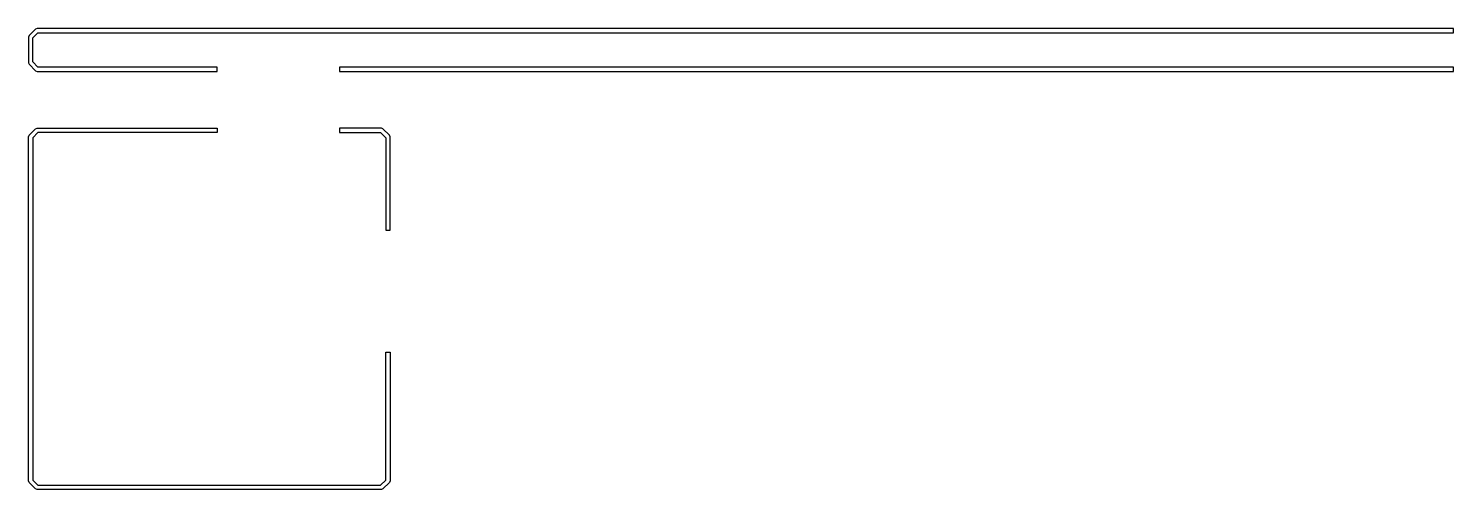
# Model space of a CAD drawing. Extents: x 0 to 5.23, y 0 to 1.69.
import ezdxf

# ---------------------------------------------------------------- set-up
doc = ezdxf.new("R2010")
doc.units = 0
doc.layers.get('0').update_dxf_attribs({"linetype": 'CONTINUOUS'})

msp = doc.modelspace()

# ---------------------------------------------------------------- linework, layer by layer
at = {"color": 160}
for p, q in [((0.0259, 1.6906), (0.0023, 1.667)), ((0.0157, 1.6582), (0.0348, 1.6772)), ((0.0315, 1.6929), (0.0259, 1.6906)), ((5.2293, 1.6929), (0.0315, 1.6929)), ((0.0348, 1.6772), (5.2293, 1.6772)), ((5.2293, 1.6772), (5.2293, 1.6929)), ((0.0023, 1.667), (0, 1.6614)), ((0, 1.6614), (0, 1.5669)), ((0.0157, 1.5702), (0.0157, 1.6582)), ((0.0348, 1.5512), (0.0157, 1.5702)), ((0, 1.5669), (0.0023, 1.5614)), ((0.0023, 1.5614), (0.0259, 1.5378)), ((0.0259, 1.5378), (0.0315, 1.5354)), ((0.0315, 1.5354), (0.6929, 1.5354)), ((0.6929, 1.5512), (0.0348, 1.5512)), ((0.6929, 1.5354), (0.6929, 1.5512)), ((5.2293, 1.5512), (1.1417, 1.5512)), ((1.1417, 1.5512), (1.1417, 1.5354)), ((1.1417, 1.5354), (5.2293, 1.5354)), ((5.2293, 1.5354), (5.2293, 1.5512)), ((0.0023, 1.3008), (0.0259, 1.3245)), ((0.0348, 1.311), (0.0157, 1.292)), ((0.0259, 1.3245), (0.0315, 1.3268)), ((0.0315, 1.3268), (0.6929, 1.3268)), ((0.6929, 1.311), (0.0348, 1.311)), ((0.6929, 1.3268), (0.6929, 1.311)), ((1.2953, 1.3268), (1.1417, 1.3268)), ((1.1417, 1.3268), (1.1417, 1.311)), ((1.1417, 1.311), (1.292, 1.311)), ((1.292, 1.311), (1.311, 1.292)), ((1.3008, 1.3245), (1.2953, 1.3268)), ((1.3244, 1.3008), (1.3008, 1.3245)), ((0, 1.2953), (0.0023, 1.3008)), ((0, 0.0315), (0, 1.2953)), ((0.0157, 1.292), (0.0157, 0.0348)), ((1.311, 1.292), (1.311, 0.9527)), ((1.3268, 1.2953), (1.3244, 1.3008)), ((1.3268, 0.9527), (1.3268, 1.2953)), ((1.311, 0.9527), (1.3268, 0.9527)), ((1.311, 0.504), (1.3268, 0.504)), ((1.311, 0.0348), (1.311, 0.504)), ((1.3268, 0.504), (1.3268, 0.0315)), ((0.0023, 0.0259), (0, 0.0315)), ((0.0259, 0.0023), (0.0023, 0.0259)), ((0.0157, 0.0348), (0.0348, 0.0158)), ((0.0315, 0), (0.0259, 0.0023)), ((1.2953, 0), (0.0315, 0)), ((0.0348, 0.0158), (1.292, 0.0158)), ((1.292, 0.0158), (1.311, 0.0348)), ((1.3008, 0.0023), (1.2953, 0)), ((1.3244, 0.0259), (1.3008, 0.0023)), ((1.3268, 0.0315), (1.3244, 0.0259))]:
    msp.add_line(p, q, dxfattribs=at)

doc.saveas('drawing.dxf')
